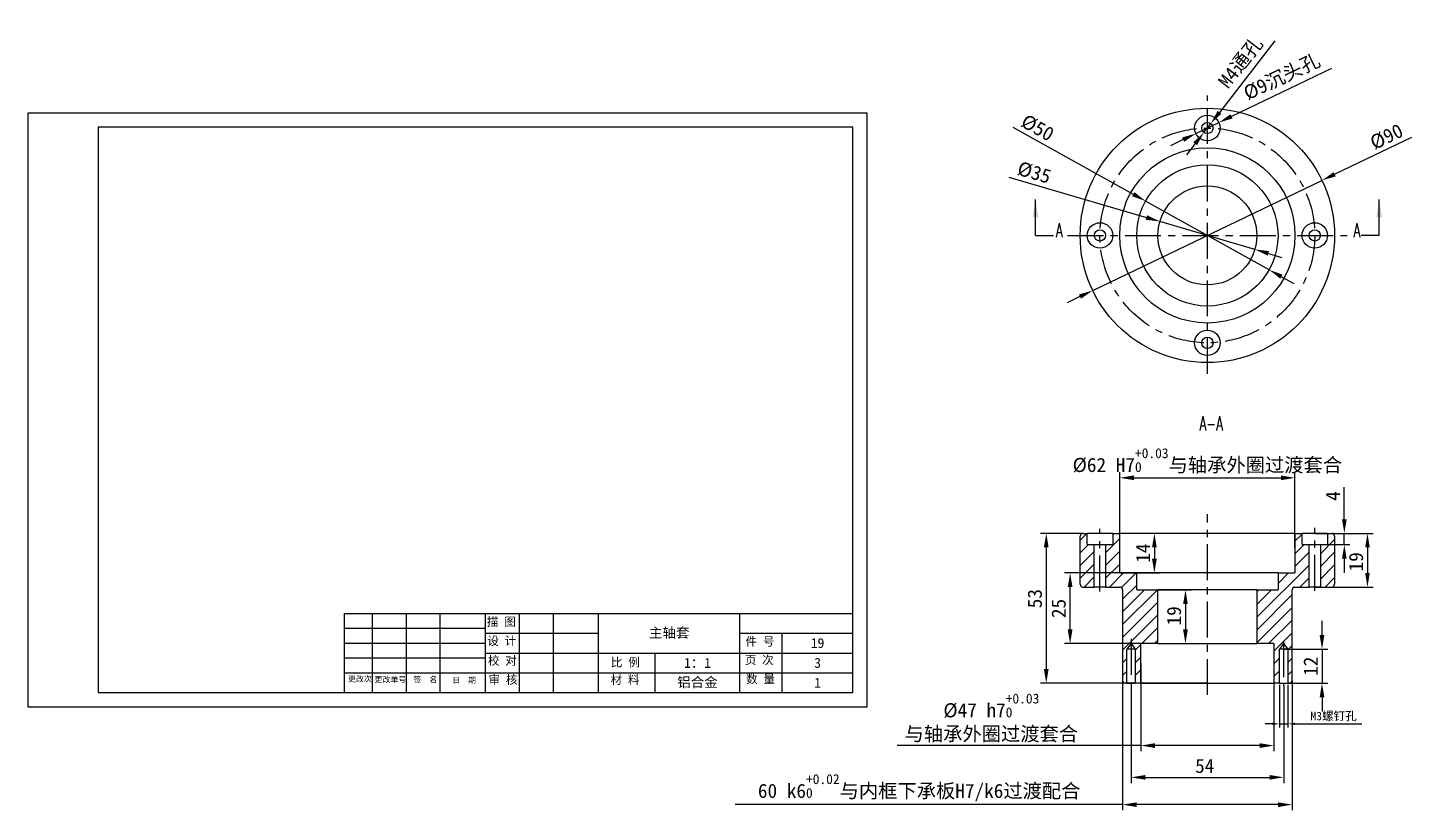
# Model space of a CAD drawing. Header units: millimetres. Extents: x -473 to 6267, y 319 to 3284.
# Drawn here: x 2169.6 to 2659.2, y 1808.1 to 2085 of the extents above; entities that cross this region are included whole.
import ezdxf

# ---------------------------------------------------------------- set-up
doc = ezdxf.new("R2010")
doc.units = ezdxf.units.MM
doc.linetypes.add('CENTERX2', pattern=[20.32, 12.7, -2.54, 2.54, -2.54])
for name, color, linetype, lineweight in [('3mm', 7, 'Continuous', 30), ('中心线层', 1, 'CENTERX2', 25), ('标题栏', 7, 'Continuous', 25)]:
    doc.layers.add(name, color=color, linetype=linetype, lineweight=lineweight)
doc.layers.add('轮廓实线层', color=170, linetype='Continuous')
doc.styles.add('SLDTEXTSTYLE3', font='TXT', dxfattribs={"width": 0.62, "bigfont": 'bigfont'})
doc.dimstyles.new('a3', dxfattribs={"dimtxt": 5, "dimasz": 5, "dimexe": 2, "dimexo": 0, "dimgap": 1.524, "dimtad": 1, "dimdec": 1, "dimzin": 0, "dimtxsty": 'Standard', "dimcen": 2.5, "dimazin": 0, "dimtp": 0.21, "dimtfac": 1, "dimtdec": 1, "dimtmove": 0, "dimatfit": 3, "dimfxl": 1, "dimtzin": 0, "dimarcsym": 0})
doc.dimstyles.new('a4', dxfattribs={"dimtxt": 3, "dimasz": 2.5, "dimexe": 1.25, "dimexo": 0.625, "dimtad": 1, "dimtxsty": 'Standard', "dimcen": 2.5, "dimadec": 0, "dimazin": 0, "dimtfac": 1, "dimtmove": 0, "dimatfit": 3, "dimfxl": 1, "dimarcsym": 0})
pattern_1 = [(45, (5697.9843, 3304.0265), (-2.245064, 2.245064), [])]

# ---------------------------------------------------------------- blocks, each defined once
blk = doc.blocks.new('*D67')
at = {"layer": 'Defpoints', "color": 0, "transparency": 16777216}
for p in [(2618, 1925.73), (2556, 1900.93), (2618, 1900.93)]:
    blk.add_point(p, dxfattribs=at)
at = {"layer": '轮廓实线层', "color": 0, "lineweight": -2, "transparency": 16777216}
for p, q in [((2556, 1900.93), (2556, 1927.73)), ((2561, 1925.73), (2613, 1925.73)), ((2618, 1900.93), (2618, 1927.73))]:
    blk.add_line(p, q, dxfattribs=at)
at = {"layer": '轮廓实线层', "color": 0, "transparency": 16777216}
for points in [[(2561, 1926.56), (2561, 1924.89), (2556, 1925.73)], [(2613, 1926.56), (2613, 1924.89), (2618, 1925.73)]]:
    blk.add_solid(points, dxfattribs=at)
at = {"layer": '轮廓实线层', "color": 0, "lineweight": -3, "transparency": 16777216, "insert": (2587, 1931.71), "char_height": 5, "width": 125.2999, "attachment_point": 5}
blk.add_mtext('%%C62 H7{\\H0.7x;\\S+0.03^ 0;\\fSimSun|b0|i0|c134|p54;\\H1.42857x;与轴承外圈过渡套合}', dxfattribs=at)
blk = doc.blocks.new('*D68')
at = {"layer": 'Defpoints', "color": 0, "transparency": 16777216}
for p in [(2563.5, 1860.08), (2610.5, 1860.08), (2610.5, 1831)]:
    blk.add_point(p, dxfattribs=at)
at = {"layer": '轮廓实线层', "color": 0, "lineweight": -2, "transparency": 16777216}
for p, q in [((2563.5, 1860.08), (2563.5, 1829)), ((2610.5, 1860.08), (2610.5, 1829)), ((2563.5, 1831), (2477.23, 1831)), ((2605.5, 1831), (2568.5, 1831))]:
    blk.add_line(p, q, dxfattribs=at)
at = {"layer": '轮廓实线层', "color": 0, "transparency": 16777216}
for points in [[(2568.5, 1831.83), (2568.5, 1830.16), (2563.5, 1831)], [(2605.5, 1831.83), (2605.5, 1830.16), (2610.5, 1831)]]:
    blk.add_solid(points, dxfattribs=at)
at = {"layer": '轮廓实线层', "color": 0, "lineweight": -3, "transparency": 16777216, "insert": (2510.57, 1840.76), "char_height": 5, "width": 80.262, "attachment_point": 5}
blk.add_mtext('%%C47 h7{\\H0.7x;\\S+0.03^ 0;}\\P{\\fSimSun|b0|i0|c134|p54;\\H1x;与轴承外圈过渡套合}', dxfattribs=at)
blk = doc.blocks.new('*D69')
at = {"layer": 'Defpoints', "color": 0, "transparency": 16777216}
for p in [(2568.26, 1906.08), (2556, 1892.08), (2568.26, 1892.08)]:
    blk.add_point(p, dxfattribs=at)
at = {"layer": '轮廓实线层', "color": 0, "lineweight": -2, "transparency": 16777216}
for p, q in [((2568.26, 1906.08), (2566.26, 1906.08)), ((2568.26, 1901.08), (2568.26, 1897.08)), ((2556, 1892.08), (2570.26, 1892.08))]:
    blk.add_line(p, q, dxfattribs=at)
at = {"layer": '轮廓实线层', "color": 0, "transparency": 16777216}
for points in [[(2567.42, 1901.08), (2569.09, 1901.08), (2568.26, 1906.08)], [(2567.42, 1897.08), (2569.09, 1897.08), (2568.26, 1892.08)]]:
    blk.add_solid(points, dxfattribs=at)
at = {"layer": '轮廓实线层', "color": 0, "lineweight": -3, "transparency": 16777216, "insert": (2564.23, 1899.08), "char_height": 5, "attachment_point": 5, "rotation": 90}
blk.add_mtext('14', dxfattribs=at)
blk = doc.blocks.new('*D70')
at = {"layer": 'Defpoints', "color": 0, "transparency": 16777216}
for p in [(2538.44, 1892.08), (2562, 1892.08), (2569.5, 1867.08)]:
    blk.add_point(p, dxfattribs=at)
at = {"layer": '轮廓实线层', "color": 0, "lineweight": -2, "transparency": 16777216}
for p, q in [((2562, 1892.08), (2536.44, 1892.08)), ((2538.44, 1872.08), (2538.44, 1887.08)), ((2569.5, 1867.08), (2536.44, 1867.08))]:
    blk.add_line(p, q, dxfattribs=at)
at = {"layer": '轮廓实线层', "color": 0, "transparency": 16777216}
for points in [[(2537.61, 1887.08), (2539.28, 1887.08), (2538.44, 1892.08)], [(2537.61, 1872.08), (2539.28, 1872.08), (2538.44, 1867.08)]]:
    blk.add_solid(points, dxfattribs=at)
at = {"layer": '轮廓实线层', "color": 0, "lineweight": -3, "transparency": 16777216, "insert": (2534.42, 1879.5), "char_height": 5, "attachment_point": 5, "rotation": 90}
blk.add_mtext('25', dxfattribs=at)
blk = doc.blocks.new('*D71')
at = {"layer": 'Defpoints', "color": 0, "transparency": 16777216}
for p in [(2569.5, 1886.08), (2569.5, 1867.08), (2579.25, 1867.08)]:
    blk.add_point(p, dxfattribs=at)
at = {"layer": '轮廓实线层', "color": 0, "lineweight": -2, "transparency": 16777216}
for p, q in [((2569.5, 1886.08), (2581.25, 1886.08)), ((2579.25, 1881.08), (2579.25, 1872.08)), ((2569.5, 1867.08), (2581.25, 1867.08))]:
    blk.add_line(p, q, dxfattribs=at)
at = {"layer": '轮廓实线层', "color": 0, "transparency": 16777216}
for points in [[(2578.41, 1881.08), (2580.08, 1881.08), (2579.25, 1886.08)], [(2578.41, 1872.08), (2580.08, 1872.08), (2579.25, 1867.08)]]:
    blk.add_solid(points, dxfattribs=at)
at = {"layer": '轮廓实线层', "color": 0, "lineweight": -3, "transparency": 16777216, "insert": (2575.22, 1876.89), "char_height": 5, "attachment_point": 5, "rotation": 90}
blk.add_mtext('19', dxfattribs=at)
blk = doc.blocks.new('*D72')
at = {"layer": 'Defpoints', "color": 0, "transparency": 16777216}
for p in [(2543, 1906.08), (2530, 1853.08), (2587, 1853.08)]:
    blk.add_point(p, dxfattribs=at)
at = {"layer": '轮廓实线层', "color": 0, "lineweight": -2, "transparency": 16777216}
for p, q in [((2543, 1906.08), (2528, 1906.08)), ((2530, 1901.08), (2530, 1858.08)), ((2587, 1853.08), (2528, 1853.08))]:
    blk.add_line(p, q, dxfattribs=at)
at = {"layer": '轮廓实线层', "color": 0, "transparency": 16777216}
for points in [[(2529.16, 1901.08), (2530.83, 1901.08), (2530, 1906.08)], [(2529.16, 1858.08), (2530.83, 1858.08), (2530, 1853.08)]]:
    blk.add_solid(points, dxfattribs=at)
at = {"layer": '轮廓实线层', "color": 0, "lineweight": -3, "transparency": 16777216, "insert": (2525.97, 1882.98), "char_height": 5, "attachment_point": 5, "rotation": 90}
blk.add_mtext('53', dxfattribs=at)
blk = doc.blocks.new('*D73')
at = {"layer": 'Defpoints', "color": 0, "transparency": 16777216}
for p in [(2625, 1906.08), (2625, 1887.08), (2643.65, 1887.08)]:
    blk.add_point(p, dxfattribs=at)
at = {"layer": '轮廓实线层', "color": 0, "lineweight": -2, "transparency": 16777216}
for p, q in [((2625, 1906.08), (2645.65, 1906.08)), ((2643.65, 1901.08), (2643.65, 1892.08)), ((2625, 1887.08), (2645.65, 1887.08))]:
    blk.add_line(p, q, dxfattribs=at)
at = {"layer": '轮廓实线层', "color": 0, "transparency": 16777216}
for points in [[(2642.82, 1901.08), (2644.48, 1901.08), (2643.65, 1906.08)], [(2642.82, 1892.08), (2644.48, 1892.08), (2643.65, 1887.08)]]:
    blk.add_solid(points, dxfattribs=at)
at = {"layer": '轮廓实线层', "color": 0, "lineweight": -3, "transparency": 16777216, "insert": (2639.63, 1896.01), "char_height": 5, "attachment_point": 5, "rotation": 90}
blk.add_mtext('19', dxfattribs=at)
blk = doc.blocks.new('*D74')
at = {"layer": 'Defpoints', "color": 0, "transparency": 16777216}
for p in [(2614, 1865.08), (2614, 1853.08), (2627.57, 1853.08)]:
    blk.add_point(p, dxfattribs=at)
at = {"layer": '轮廓实线层', "color": 0, "lineweight": -2, "transparency": 16777216}
for p, q in [((2627.57, 1870.08), (2627.57, 1875.08)), ((2614, 1865.08), (2629.57, 1865.08)), ((2627.57, 1865.08), (2627.57, 1853.08)), ((2614, 1853.08), (2629.57, 1853.08)), ((2627.57, 1848.08), (2627.57, 1843.08))]:
    blk.add_line(p, q, dxfattribs=at)
at = {"layer": '轮廓实线层', "color": 0, "transparency": 16777216}
for points in [[(2626.73, 1870.08), (2628.4, 1870.08), (2627.57, 1865.08)], [(2626.73, 1848.08), (2628.4, 1848.08), (2627.57, 1853.08)]]:
    blk.add_solid(points, dxfattribs=at)
at = {"layer": '轮廓实线层', "color": 0, "lineweight": -3, "transparency": 16777216, "insert": (2623.54, 1859.08), "char_height": 5, "attachment_point": 5, "rotation": 90}
blk.add_mtext('12', dxfattribs=at)
blk = doc.blocks.new('*D75')
at = {"layer": 'Defpoints', "color": 0, "transparency": 16777216}
for p in [(2585.77, 2047.89), (2588.22, 2051.05)]:
    blk.add_point(p, dxfattribs=at)
at = {"layer": '轮廓实线层', "color": 0, "lineweight": -2, "transparency": 16777216}
for p, q in [((2610.92, 2080.33), (2591.29, 2055)), ((2585.77, 2047.89), (2588.22, 2051.05)), ((2582.71, 2043.94), (2579.65, 2039.99))]:
    blk.add_line(p, q, dxfattribs=at)
at = {"layer": '轮廓实线层', "color": 0, "transparency": 16777216}
for points in [[(2590.63, 2055.51), (2591.94, 2054.49), (2588.22, 2051.05)], [(2582.05, 2044.45), (2583.37, 2043.43), (2585.77, 2047.89)]]:
    blk.add_solid(points, dxfattribs=at)
at = {"layer": '轮廓实线层', "color": 0, "lineweight": -3, "transparency": 16777216, "insert": (2598.89, 2072.54), "char_height": 5, "width": 26.3466, "attachment_point": 5, "rotation": 52.2201}
blk.add_mtext('M4{\\fSimSun|b0|i0|c134|p54;通孔}', dxfattribs=at)
blk = doc.blocks.new('*D76')
at = {"layer": 'Defpoints', "color": 0, "transparency": 16777216}
for p in [(2591.05, 2051.42), (2582.94, 2047.52)]:
    blk.add_point(p, dxfattribs=at)
at = {"layer": '轮廓实线层', "color": 0, "lineweight": -2, "transparency": 16777216}
for p, q in [((2630.88, 2070.57), (2595.56, 2053.59)), ((2582.94, 2047.52), (2591.05, 2051.42)), ((2578.44, 2045.36), (2573.93, 2043.19))]:
    blk.add_line(p, q, dxfattribs=at)
at = {"layer": '轮廓实线层', "color": 0, "transparency": 16777216}
for points in [[(2595.2, 2054.34), (2595.92, 2052.84), (2591.05, 2051.42)], [(2578.07, 2046.11), (2578.8, 2044.6), (2582.94, 2047.52)]]:
    blk.add_solid(points, dxfattribs=at)
at = {"layer": '轮廓实线层', "color": 0, "lineweight": -3, "transparency": 16777216, "insert": (2613.4, 2067.48), "char_height": 5, "width": 37.6837, "attachment_point": 5, "rotation": 25.6791}
blk.add_mtext('%%C9{\\fSimSun|b0|i0|c134|p54;沉头孔}', dxfattribs=at)
blk = doc.blocks.new('*D77')
at = {"layer": 'Defpoints', "color": 0, "transparency": 16777216}
for p in [(2629.5, 1906.08), (2629.5, 1902.08), (2635.46, 1902.08)]:
    blk.add_point(p, dxfattribs=at)
at = {"layer": '轮廓实线层', "color": 0, "lineweight": -2, "transparency": 16777216}
for p, q in [((2635.46, 1911.08), (2635.46, 1922.46)), ((2629.5, 1906.08), (2637.46, 1906.08)), ((2635.46, 1902.08), (2635.46, 1906.08)), ((2629.5, 1902.08), (2637.46, 1902.08)), ((2635.46, 1897.08), (2635.46, 1892.08))]:
    blk.add_line(p, q, dxfattribs=at)
at = {"layer": '轮廓实线层', "color": 0, "transparency": 16777216}
for points in [[(2634.63, 1911.08), (2636.29, 1911.08), (2635.46, 1906.08)], [(2634.63, 1897.08), (2636.29, 1897.08), (2635.46, 1902.08)]]:
    blk.add_solid(points, dxfattribs=at)
at = {"layer": '轮廓实线层', "color": 0, "lineweight": -3, "transparency": 16777216, "insert": (2631.44, 1919.27), "char_height": 5, "attachment_point": 5, "rotation": 90}
blk.add_mtext('4', dxfattribs=at)
blk = doc.blocks.new('*D78')
at = {"layer": 'Defpoints', "color": 0, "transparency": 16777216}
for p in [(2557, 1854.08), (2617, 1854.08), (2617, 1810.1)]:
    blk.add_point(p, dxfattribs=at)
at = {"layer": '轮廓实线层', "color": 0, "lineweight": -2, "transparency": 16777216}
for p, q in [((2557, 1854.08), (2557, 1808.1)), ((2617, 1854.08), (2617, 1808.1)), ((2557, 1810.1), (2419.89, 1810.1)), ((2612, 1810.1), (2562, 1810.1))]:
    blk.add_line(p, q, dxfattribs=at)
at = {"layer": '轮廓实线层', "color": 0, "transparency": 16777216}
for points in [[(2562, 1810.93), (2562, 1809.26), (2557, 1810.1)], [(2612, 1810.93), (2612, 1809.26), (2617, 1810.1)]]:
    blk.add_solid(points, dxfattribs=at)
at = {"layer": '轮廓实线层', "color": 0, "lineweight": -3, "transparency": 16777216, "insert": (2485.04, 1816.08), "char_height": 5, "width": 128.5646, "attachment_point": 5}
blk.add_mtext('60 k6{\\H0.7x;\\S+0.02^ 0;\\fSimSun|b0|i0|c134|p54;\\H1.42857x;与内框下承板H7/k6过渡配合}', dxfattribs=at)
blk = doc.blocks.new('*D79')
at = {"layer": 'Defpoints', "color": 0, "transparency": 16777216}
for p in [(2627.56, 2030.95), (2546.43, 1991.99)]:
    blk.add_point(p, dxfattribs=at)
at = {"layer": '轮廓实线层', "color": 0, "lineweight": -2, "transparency": 16777216}
for p, q in [((2659.17, 2046.12), (2632.07, 2033.11)), ((2546.43, 1991.99), (2627.56, 2030.95)), ((2541.92, 1989.83), (2537.42, 1987.67))]:
    blk.add_line(p, q, dxfattribs=at)
at = {"layer": '轮廓实线层', "color": 0, "transparency": 16777216}
for points in [[(2631.71, 2033.86), (2632.43, 2032.36), (2627.56, 2030.95)], [(2541.56, 1990.58), (2542.28, 1989.08), (2546.43, 1991.99)]]:
    blk.add_solid(points, dxfattribs=at)
at = {"layer": '轮廓实线层', "color": 0, "lineweight": -3, "transparency": 16777216, "insert": (2650.42, 2046.38), "char_height": 5, "attachment_point": 5, "rotation": 25.6467}
blk.add_mtext('%%C90', dxfattribs=at)
blk = doc.blocks.new('*D80')
at = {"layer": 'Defpoints', "color": 0, "transparency": 16777216}
for p in [(2565.15, 2023.63), (2608.84, 1999.32)]:
    blk.add_point(p, dxfattribs=at)
at = {"layer": '轮廓实线层', "color": 0, "lineweight": -2, "transparency": 16777216}
for p, q in [((2518.16, 2049.78), (2560.78, 2026.06)), ((2608.84, 1999.32), (2565.15, 2023.63)), ((2613.21, 1996.88), (2617.58, 1994.45))]:
    blk.add_line(p, q, dxfattribs=at)
at = {"layer": '轮廓实线层', "color": 0, "transparency": 16777216}
for points in [[(2561.19, 2026.79), (2560.38, 2025.33), (2565.15, 2023.63)], [(2613.62, 1997.61), (2612.81, 1996.16), (2608.84, 1999.32)]]:
    blk.add_solid(points, dxfattribs=at)
at = {"layer": '轮廓实线层', "color": 0, "lineweight": -3, "transparency": 16777216, "insert": (2526.91, 2049.52), "char_height": 5, "attachment_point": 5, "rotation": 330.9048}
blk.add_mtext('%%C50', dxfattribs=at)
blk = doc.blocks.new('*D81')
at = {"layer": 'Defpoints', "color": 0, "transparency": 16777216}
for p in [(2570.21, 2016.41), (2603.79, 2006.53)]:
    blk.add_point(p, dxfattribs=at)
at = {"layer": '轮廓实线层', "color": 0, "lineweight": -2, "transparency": 16777216}
for p, q in [((2516.72, 2032.14), (2565.41, 2017.82)), ((2603.79, 2006.53), (2570.21, 2016.41)), ((2608.58, 2005.12), (2613.38, 2003.71))]:
    blk.add_line(p, q, dxfattribs=at)
at = {"layer": '轮廓实线层', "color": 0, "transparency": 16777216}
for points in [[(2565.65, 2018.62), (2565.18, 2017.02), (2570.21, 2016.41)], [(2608.82, 2005.92), (2608.35, 2004.32), (2603.79, 2006.53)]]:
    blk.add_solid(points, dxfattribs=at)
at = {"layer": '轮廓实线层', "color": 0, "lineweight": -3, "transparency": 16777216, "insert": (2525.72, 2033.69), "char_height": 5, "attachment_point": 5, "rotation": 343.6088}
blk.add_mtext('%%C35', dxfattribs=at)
blk = doc.blocks.new('*D11')
at = {"layer": 'Defpoints', "color": 0, "transparency": 16777216}
for p in [(2560, 1852.27), (2614, 1852.17), (2614, 1819.76)]:
    blk.add_point(p, dxfattribs=at)
at = {"layer": '轮廓实线层', "color": 0, "lineweight": -2, "transparency": 16777216}
for p, q in [((2560, 1852.27), (2560, 1817.76)), ((2614, 1852.17), (2614, 1817.76)), ((2565, 1819.76), (2609, 1819.76))]:
    blk.add_line(p, q, dxfattribs=at)
at = {"layer": '轮廓实线层', "color": 0, "transparency": 16777216}
for points in [[(2565, 1820.59), (2565, 1818.93), (2560, 1819.76)], [(2609, 1820.59), (2609, 1818.93), (2614, 1819.76)]]:
    blk.add_solid(points, dxfattribs=at)
at = {"layer": '轮廓实线层', "color": 0, "lineweight": -3, "transparency": 16777216, "insert": (2586.08, 1823.78), "char_height": 5, "attachment_point": 5}
blk.add_mtext('54', dxfattribs=at)
blk = doc.blocks.new('*D12')
at = {"layer": 'Defpoints', "color": 0, "transparency": 16777216}
for p in [(2612.5, 1853.08), (2615.5, 1853.08), (2615.5, 1838.69)]:
    blk.add_point(p, dxfattribs=at)
at = {"layer": '轮廓实线层', "color": 0, "lineweight": -2, "transparency": 16777216}
for p, q in [((2612.5, 1852.46), (2612.5, 1837.44)), ((2615.5, 1852.46), (2615.5, 1837.44)), ((2610, 1838.69), (2607.5, 1838.69)), ((2612.5, 1838.69), (2615.5, 1838.69)), ((2618, 1838.69), (2641.63, 1838.69))]:
    blk.add_line(p, q, dxfattribs=at)
at = {"layer": '轮廓实线层', "color": 0, "transparency": 16777216}
for points in [[(2610, 1839.1), (2610, 1838.27), (2612.5, 1838.69)], [(2618, 1839.1), (2618, 1838.27), (2615.5, 1838.69)]]:
    blk.add_solid(points, dxfattribs=at)
at = {"layer": '轮廓实线层', "color": 0, "lineweight": -3, "transparency": 16777216, "insert": (2631.66, 1841.28), "char_height": 3, "attachment_point": 5}
blk.add_mtext('M3{\\fSimSun|b0|i0|c134|p54;螺钉孔}', dxfattribs=at)

msp = doc.modelspace()

# ---------------------------------------------------------------- hatches: boundary and pattern name
at = {"layer": '轮廓实线层', "lineweight": -3}
h = msp.add_hatch(dxfattribs=at)
h.set_pattern_fill('ANSI31', color=5)
h.set_pattern_definition(pattern_1)
h.paths.add_polyline_path([(2546.998, 1902.082), (2544.498, 1902.082), (2544.498, 1906.082), (2542.998, 1906.082, 0.4142136), (2541.998, 1905.082), (2541.998, 1888.082, 0.4142136), (2542.998, 1887.082), (2546.998, 1887.082)])
h.paths.add_polyline_path([(2631.998, 1905.082, 0.4142136), (2630.998, 1906.082), (2629.498, 1906.082), (2629.498, 1902.082), (2626.998, 1902.082), (2626.998, 1887.082), (2630.998, 1887.082, 0.4142136), (2631.998, 1888.082)])
h = msp.add_hatch(dxfattribs=at)
h.set_pattern_fill('ANSI31', color=5)
h.set_pattern_definition(pattern_1)
h.paths.add_polyline_path([(2569.498, 1886.082), (2561.998, 1886.082), (2561.998, 1892.082), (2555.998, 1892.082), (2555.998, 1906.082), (2553.498, 1906.082), (2553.498, 1902.082), (2550.998, 1902.082), (2550.998, 1887.082), (2555.998, 1887.082, -0.4142136), (2556.998, 1886.082), (2556.998, 1854.082, 0.4142136), (2557.998, 1853.082), (2558.498, 1853.082), (2558.498, 1865.082), (2561.498, 1865.082), (2561.498, 1853.082), (2563.498, 1853.082), (2563.498, 1867.082), (2569.498, 1867.082)])
h.paths.add_polyline_path([(2616.998, 1886.082, -0.4142136), (2617.998, 1887.082), (2622.998, 1887.082), (2622.998, 1902.082), (2620.498, 1902.082), (2620.498, 1906.082), (2617.998, 1906.082), (2617.998, 1892.082), (2611.998, 1892.082), (2611.998, 1886.082), (2604.498, 1886.082), (2604.498, 1867.082), (2610.498, 1867.082), (2610.498, 1853.082), (2612.498, 1853.082), (2612.498, 1865.082), (2615.498, 1865.082), (2615.498, 1853.082), (2615.998, 1853.082, 0.4142136), (2616.998, 1854.082)])

# ---------------------------------------------------------------- linework, layer by layer
at = {"lineweight": -3}
for p, q in [((2526.198, 2011.472), (2526.198, 2024.172)), ((2647.798, 2011.472), (2647.798, 2024.172)), ((2526.198, 2011.472), (2532.548, 2011.472)), ((2647.798, 2011.472), (2641.448, 2011.472))]:
    msp.add_line(p, q, dxfattribs=at)
for points in [[(2526.198, 2024.172), (2525.182, 2017.822), (2527.214, 2017.822)], [(2647.798, 2024.172), (2646.782, 2017.822), (2648.814, 2017.822)]]:
    msp.add_solid(points, dxfattribs=at)
at = {"layer": '3mm', "lineweight": 30}
for p, q in [((2541.998, 1888.082), (2541.998, 1905.082)), ((2542.998, 1906.082), (2544.498, 1906.082)), ((2544.498, 1902.082), (2544.498, 1906.082)), ((2553.498, 1906.082), (2544.498, 1906.082)), ((2553.498, 1906.082), (2553.498, 1902.082)), ((2553.498, 1906.082), (2555.998, 1906.082)), ((2555.998, 1892.082), (2555.998, 1906.082)), ((2617.998, 1906.082), (2555.998, 1906.082)), ((2617.998, 1906.082), (2617.998, 1892.082)), ((2617.998, 1906.082), (2620.498, 1906.082)), ((2620.498, 1902.082), (2620.498, 1906.082)), ((2629.498, 1906.082), (2620.498, 1906.082)), ((2629.498, 1906.082), (2629.498, 1902.082)), ((2629.498, 1906.082), (2630.998, 1906.082)), ((2631.998, 1905.082), (2631.998, 1888.082)), ((2544.498, 1902.082), (2546.998, 1902.082)), ((2546.998, 1887.082), (2546.998, 1902.082)), ((2546.998, 1902.082), (2550.998, 1902.082)), ((2550.998, 1902.082), (2550.998, 1887.082)), ((2550.998, 1902.082), (2553.498, 1902.082)), ((2620.498, 1902.082), (2622.998, 1902.082)), ((2622.998, 1887.082), (2622.998, 1902.082)), ((2622.998, 1902.082), (2626.998, 1902.082)), ((2626.998, 1902.082), (2626.998, 1887.082)), ((2626.998, 1902.082), (2629.498, 1902.082)), ((2555.998, 1892.082), (2561.998, 1892.082)), ((2561.998, 1886.082), (2561.998, 1892.082)), ((2611.998, 1892.082), (2561.998, 1892.082)), ((2611.998, 1892.082), (2611.998, 1886.082)), ((2611.998, 1892.082), (2617.998, 1892.082)), ((2542.998, 1887.082), (2546.998, 1887.082)), ((2550.998, 1887.082), (2546.998, 1887.082)), ((2550.998, 1887.082), (2555.998, 1887.082)), ((2556.998, 1886.082), (2556.998, 1854.082)), ((2561.998, 1886.082), (2569.498, 1886.082)), ((2569.498, 1867.082), (2569.498, 1886.082)), ((2604.498, 1886.082), (2569.498, 1886.082)), ((2604.498, 1886.082), (2604.498, 1867.082)), ((2604.498, 1886.082), (2611.998, 1886.082)), ((2616.998, 1854.082), (2616.998, 1886.082)), ((2617.998, 1887.082), (2622.998, 1887.082)), ((2626.998, 1887.082), (2622.998, 1887.082)), ((2626.998, 1887.082), (2630.998, 1887.082)), ((2559.998, 1867.082), (2558.498, 1865.082)), ((2559.998, 1867.082), (2561.498, 1865.082)), ((2569.498, 1867.082), (2563.498, 1867.082)), ((2563.498, 1853.082), (2563.498, 1867.082)), ((2569.498, 1867.082), (2604.498, 1867.082)), ((2610.498, 1867.082), (2604.498, 1867.082)), ((2610.498, 1867.082), (2610.498, 1853.082)), ((2613.998, 1867.082), (2612.498, 1865.082)), ((2613.998, 1867.082), (2615.498, 1865.082)), ((2561.498, 1865.082), (2558.498, 1865.082)), ((2558.498, 1853.082), (2558.498, 1865.082)), ((2561.498, 1865.082), (2561.498, 1853.082)), ((2612.498, 1853.082), (2612.498, 1865.082)), ((2615.498, 1865.082), (2612.498, 1865.082)), ((2615.498, 1865.082), (2615.498, 1853.082)), ((2558.498, 1853.082), (2557.998, 1853.082)), ((2558.498, 1853.082), (2561.498, 1853.082)), ((2563.498, 1853.082), (2561.498, 1853.082)), ((2563.498, 1853.082), (2610.498, 1853.082)), ((2612.498, 1853.082), (2610.498, 1853.082)), ((2612.498, 1853.082), (2615.498, 1853.082)), ((2615.998, 1853.082), (2615.498, 1853.082))]:
    msp.add_line(p, q, dxfattribs=at)
at = {"layer": '3mm'}
for q in [(2281.604, 1849.737), (2461.604, 1877.737)]:
    msp.add_line((2281.604, 1877.737), q, dxfattribs=at)
msp.add_lwpolyline([(2194.604, 1849.737), (2461.604, 1849.737), (2461.604, 2049.737), (2194.604, 2049.737)], close=True, dxfattribs=at)
at = {"layer": '3mm', "lineweight": 30}
for centre, radius in [((2586.998, 2011.472), 45), ((2586.998, 2049.472), 4.5), ((2586.998, 2049.472), 2), ((2586.998, 2011.472), 31), ((2586.998, 2011.472), 25), ((2586.998, 2011.472), 17.5), ((2548.998, 2011.472), 4.5), ((2548.998, 2011.472), 2), ((2624.998, 2011.472), 4.5), ((2624.998, 2011.472), 2), ((2586.998, 1973.472), 4.5), ((2586.998, 1973.472), 2)]:
    msp.add_circle(centre, radius, dxfattribs=at)
for centre, start, end in [((2542.998, 1905.082), 90, 180), ((2630.998, 1905.082), 0, 90), ((2542.998, 1888.082), 180, 270), ((2555.998, 1886.082), 0, 90), ((2617.998, 1886.082), 90, 180), ((2630.998, 1888.082), 270, 0), ((2557.998, 1854.082), 180, 270), ((2615.998, 1854.082), 270, 0)]:
    msp.add_arc(centre, 1, start, end, dxfattribs=at)
at = {"layer": 'Defpoints'}
for p, q in [((2291.604, 1849.737), (2291.604, 1877.737)), ((2303.604, 1849.737), (2303.604, 1877.737)), ((2315.604, 1849.737), (2315.604, 1877.737)), ((2331.604, 1849.737), (2331.604, 1877.737)), ((2343.604, 1849.737), (2343.604, 1877.737)), ((2355.604, 1849.737), (2355.604, 1877.737)), ((2371.604, 1849.737), (2371.604, 1877.737)), ((2421.604, 1849.737), (2421.604, 1877.737)), ((2461.604, 1849.737), (2461.604, 1877.737)), ((2281.604, 1872.487), (2331.604, 1872.487)), ((2331.604, 1870.737), (2371.604, 1870.737)), ((2421.604, 1870.737), (2461.604, 1870.737)), ((2436.604, 1849.737), (2436.604, 1870.737)), ((2281.604, 1867.237), (2331.604, 1867.237)), ((2281.604, 1861.987), (2331.604, 1861.987)), ((2331.604, 1863.737), (2371.604, 1863.737)), ((2371.604, 1863.737), (2421.604, 1863.737)), ((2391.604, 1849.737), (2391.604, 1863.737)), ((2421.604, 1863.737), (2461.604, 1863.737)), ((2281.604, 1856.737), (2461.604, 1856.737)), ((2281.604, 1849.737), (2461.604, 1849.737))]:
    msp.add_line(p, q, dxfattribs=at)
msp.add_lwpolyline([(2169.604, 1844.737), (2466.604, 1844.737), (2466.604, 2054.737), (2169.604, 2054.737)], close=True, dxfattribs=at)
at = {"layer": '中心线层', "lineweight": -3}
for p, q in [((2586.998, 1962.562), (2586.998, 2060.975)), ((2537.548, 2011.472), (2636.448, 2011.472)), ((2586.998, 1848.907), (2586.998, 1912.837)), ((2548.998, 1885.558), (2548.998, 1907.728)), ((2624.998, 1885.743), (2624.998, 1907.997)), ((2559.998, 1868.729), (2559.998, 1852.271)), ((2613.998, 1867.955), (2613.998, 1852.17))]:
    msp.add_line(p, q, dxfattribs=at)
msp.add_circle((2586.998, 2011.472), 38, dxfattribs=at)

# ---------------------------------------------------------------- texts
at = {"lineweight": -3, "char_height": 5, "style": 'SLDTEXTSTYLE3'}
for s, insert, attachment_point in [('A', (2533.367, 2015.802), 1), ('A', (2638.655, 2015.802), 1), ('A-A', (2588.325, 1947.483), 2)]:
    msp.add_mtext(s, dxfattribs=dict(at, insert=insert, attachment_point=attachment_point))
at = {"layer": 'Defpoints', "attachment_point": 1}
for s, insert, char_height, width in [('{\\fSimSun|b0|i0|c134|p54; 描 图}', (2330.048, 1876.286), 3, 12.20894), ('{\\fSimSun|b0|i0|c134|p54;设 计}', (2332.228, 1869.531), 3, 11.99092), ('{\\fSimSun|b0|i0|c134|p54;件 号}', (2423.577, 1869.313), 3, 14.17108), ('{\\fSimSun|b0|i0|c134|p54;校 对}', (2332.446, 1862.557), 3, 11.99092), ('{\\fSimSun|b0|i0|c134|p54;比 例}', (2375.959, 1861.936), 3, 12.20893), ('{\\fSimSun|b0|i0|c134|p54;页 次}', (2423.359, 1862.775), 3, 14.60712), ('{\\fSimSun|b0|i0|c134|p54;更改次}', (2282.96, 1855.584), 2, 9.37414), ('{\\fSimSun|b0|i0|c134|p54;更改单号}', (2292.331, 1855.366), 2, 12.42695), ('{\\fSimSun|b0|i0|c134|p54;签  名}', (2306.066, 1855.366), 2, 11.99092), ('{\\fSimSun|b0|i0|c134|p54;审 核}', (2332.664, 1855.802), 3, 12.20893), ('{\\fSimSun|b0|i0|c134|p54;材 料}', (2375.831, 1855.802), 3, 18.09539), ('{\\fSimSun|b0|i0|c134|p54;数 量}', (2423.795, 1856.02), 3, 14.60712), ('{\\fSimSun|b0|i0|c134|p54;日  期}', (2319.801, 1855.149), 2, 16.13323)]:
    msp.add_mtext(s, dxfattribs=dict(at, insert=insert, char_height=char_height, width=width))
at = {"layer": '标题栏', "linetype": 'Continuous', "lineweight": -3, "char_height": 3.5, "attachment_point": 5}
for s, width, insert in [('{\\fSimSun|b0|i0|c134|p54;主轴套}', 50, (2396.604, 1870.737)), ('19', 25, (2449.104, 1867.237)), ('{\\fSimSun|b0|i0|c134|p54;1：1}', 30, (2406.604, 1860.237)), ('3', 25, (2449.104, 1860.237)), ('{\\fSimSun|b0|i0|c134|p54;铝合金}', 30, (2406.604, 1853.237)), ('1', 25, (2449.104, 1853.237))]:
    msp.add_mtext_dynamic_manual_height_columns(s, width=width, gutter_width=17.5, heights=[0], dxfattribs=dict(at, insert=insert))

# ---------------------------------------------------------------- dimensions: what is measured, and where the dimension line sits
at = {"layer": '轮廓实线层', "lineweight": -3}
for p1, p2, text, picture, middle in [((2585.773, 2047.891), (2588.223, 2051.053), 'M4{\\fSimSun|b0|i0|c134|p54;通孔}', '*D75', (2598.889, 2072.545)), ((2582.942, 2047.522), (2591.053, 2051.422), '%%C9{\\fSimSun|b0|i0|c134|p54;沉头孔}', '*D76', (2613.397, 2067.482))]:
    dim = msp.add_diameter_dim_2p(p1=p1, p2=p2, text=text, dimstyle='a3', dxfattribs=at)
    dim.commit()
    dim.dimension.update_dxf_attribs({"geometry": picture, "text_midpoint": middle})
for p1, p2, text, picture, middle in [((2608.843, 1999.315), (2565.152, 2023.628), '%%C50', '*D80', (2524.95, 2046)), ((2546.431, 1991.995), (2627.564, 2030.949), '%%C90', '*D79', (2652.159, 2042.757)), ((2603.787, 2006.533), (2570.209, 2016.41), '%%C35', '*D81', (2524.582, 2029.832))]:
    dim = msp.add_diameter_dim_2p(p1=p1, p2=p2, text=text, dimstyle='a3', dxfattribs=at)
    dim.commit()
    dim.dimension.update_dxf_attribs({"geometry": picture, "text_midpoint": middle, "dimtype": 163})
for base, p1, p2, text, dimstyle, picture, middle in [((2617.998, 1925.726), (2555.998, 1900.927), (2617.998, 1900.927), '%%C62 H7{\\H0.7x;\\S+0.03^ 0;\\fSimSun|b0|i0|c134|p54;\\H1.42857x;与轴承外圈过渡套合}', 'a3', '*D67', (2586.998, 1925.726)), ((2610.498, 1830.998), (2563.498, 1860.082), (2610.498, 1860.082), '%%C47 h7{\\H0.7x;\\S+0.03^ 0;}\\P{\\fSimSun|b0|i0|c134|p54;\\H1x;与轴承外圈过渡套合}', 'a3', '*D68', (2510.572, 1830.998)), ((2616.998, 1810.097), (2556.998, 1854.082), (2616.998, 1854.082), '60 k6{\\H0.7x;\\S+0.02^ 0;\\fSimSun|b0|i0|c134|p54;\\H1.42857x;与内框下承板H7/k6过渡配合}', 'a3', '*D78', (2485.04, 1810.097)), ((2613.998, 1819.759), (2559.998, 1852.271), (2613.998, 1852.17), '54', 'a3', '*D11', (2586.078, 1819.759)), ((2615.498, 1838.687), (2612.498, 1853.082), (2615.498, 1853.082), 'M3{\\fSimSun|b0|i0|c134|p54;螺钉孔}', 'a4', '*D12', (2631.66, 1838.687))]:
    dim = msp.add_linear_dim(base=base, p1=p1, p2=p2, text=text, dimstyle=dimstyle, dxfattribs=at)
    dim.commit()
    dim.dimension.update_dxf_attribs({"geometry": picture, "text_midpoint": middle, "dimtype": 160})
for base, p1, p2, text, picture, middle in [((2635.46, 1902.082), (2629.498, 1906.082), (2629.498, 1902.082), '4', '*D77', (2635.46, 1919.273)), ((2529.998, 1853.082), (2542.998, 1906.082), (2586.998, 1853.082), '53', '*D72', (2529.998, 1882.976)), ((2568.256, 1892.082), (2568.256, 1906.082), (2555.998, 1892.082), '14', '*D69', (2568.256, 1899.082)), ((2643.65, 1887.082), (2624.998, 1906.082), (2624.998, 1887.082), '19', '*D73', (2643.65, 1896.014)), ((2538.444, 1892.082), (2569.498, 1867.082), (2561.998, 1892.082), '25', '*D70', (2538.444, 1879.503)), ((2579.248, 1867.082), (2569.498, 1886.082), (2569.498, 1867.082), '19', '*D71', (2579.248, 1876.894)), ((2627.568, 1853.082), (2613.998, 1865.082), (2613.998, 1853.082), '12', '*D74', (2627.568, 1859.082))]:
    dim = msp.add_linear_dim(base=base, p1=p1, p2=p2, angle=90, text=text, dimstyle='a3', dxfattribs=at)
    dim.commit()
    dim.dimension.update_dxf_attribs({"geometry": picture, "text_midpoint": middle, "dimtype": 160})

doc.saveas('drawing.dxf')
